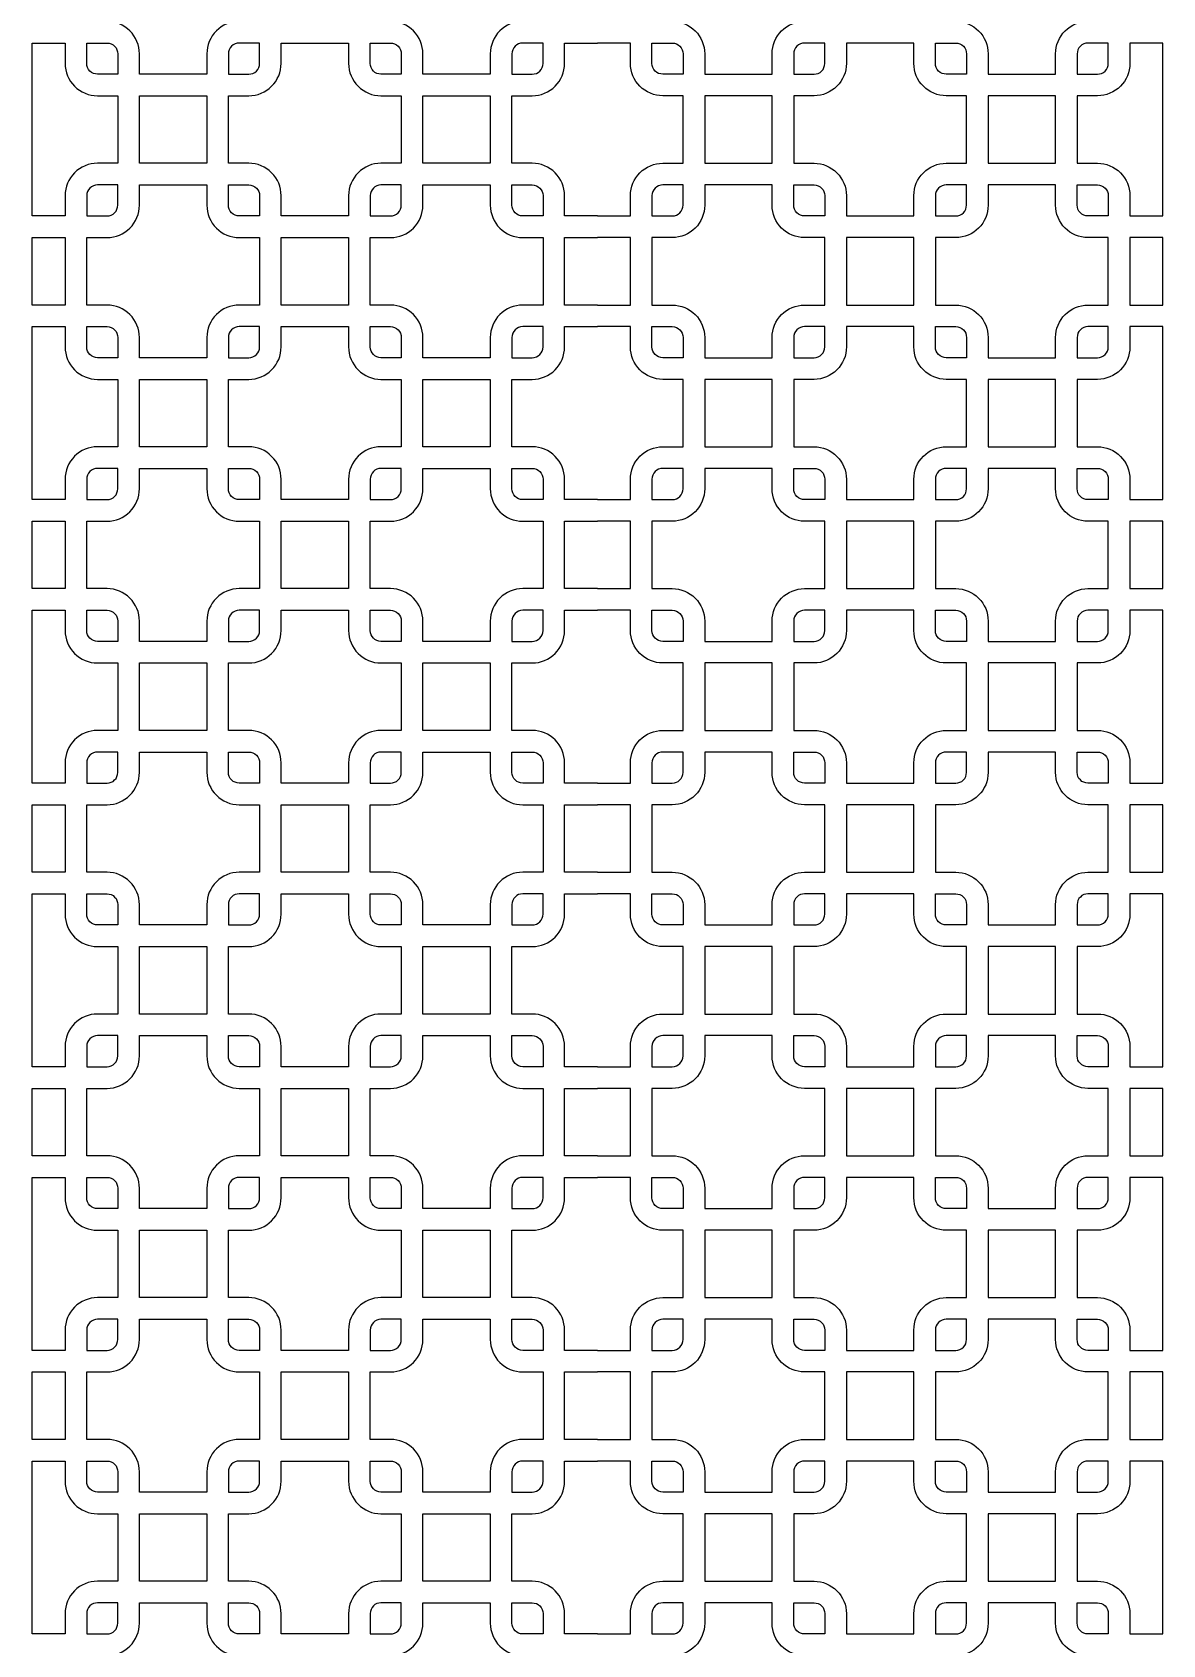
# Model space of a CAD drawing. Header units: inches. Extents: x 1694 to 2394, y -2929 to 1011.
# Drawn here: x 1694 to 2394, y -982 to 16 of the extents above; entities that cross this region are included whole.
import ezdxf

# ---------------------------------------------------------------- set-up
doc = ezdxf.new("R2010")
doc.units = ezdxf.units.IN
doc.header["$MEASUREMENT"] = 0

msp = doc.modelspace()

# ---------------------------------------------------------------- linework, layer by layer
for points in [[(1834.5, 64.31), (1834.5, 22.56), (1821.93, 22.56, 0.414214), (1801.87, 2.5), (1801.87, -10.07), (1760.12, -10.07), (1760.12, 2.5, 0.414214), (1740.05, 22.56), (1727.49, 22.56), (1727.49, 64.31), (1740.05, 64.31, 0.414214), (1760.12, 84.37), (1760.12, 96.94), (1801.87, 96.94), (1801.87, 84.37, 0.414214), (1821.93, 64.31)], [(2010.01, 64.31), (2010.01, 22.56), (1997.44, 22.56, 0.414214), (1977.38, 2.5), (1977.38, -10.07), (1935.63, -10.07), (1935.63, 2.5, 0.414214), (1915.56, 22.56), (1903, 22.56), (1903, 64.31), (1915.56, 64.31, 0.414214), (1935.63, 84.37), (1935.63, 96.94), (1977.38, 96.94), (1977.38, 84.37, 0.414214), (1997.44, 64.31)], [(2077.49, 64.31), (2077.49, 22.56), (2090.05, 22.56, -0.414214), (2110.12, 2.5), (2110.12, -10.07), (2151.87, -10.07), (2151.87, 2.5, -0.414214), (2171.93, 22.56), (2184.5, 22.56), (2184.5, 64.31), (2171.93, 64.31, -0.414214), (2151.87, 84.37), (2151.87, 96.94), (2110.12, 96.94), (2110.12, 84.37, -0.414214), (2090.05, 64.31)], [(2253, 64.31), (2253, 22.56), (2265.56, 22.56, -0.414214), (2285.63, 2.5), (2285.63, -10.07), (2327.38, -10.07), (2327.38, 2.5, -0.414214), (2347.44, 22.56), (2360.01, 22.56), (2360.01, 64.31), (2347.44, 64.31, -0.414214), (2327.38, 84.37), (2327.38, 96.94), (2285.63, 96.94), (2285.63, 84.37, -0.414214), (2265.56, 64.31)], [(1727.49, 9.18), (1740.05, 9.18, -0.414214), (1746.74, 2.5), (1746.74, -10.07), (1734.18, -10.07, -0.414214), (1727.49, -3.38)], [(1815.24, -10.07), (1827.81, -10.07, 0.414214), (1834.5, -3.38), (1834.5, 9.18), (1821.93, 9.18, 0.414214), (1815.24, 2.5)], [(1922.25, -23.44), (1922.25, -65.19), (1909.69, -65.19, 0.414214), (1889.62, -85.26), (1889.62, -97.82), (1847.87, -97.82), (1847.87, -85.26, 0.414214), (1827.81, -65.19), (1815.24, -65.19), (1815.24, -23.44), (1827.81, -23.44, 0.414214), (1847.87, -3.38), (1847.87, 9.18), (1889.62, 9.18), (1889.62, -3.38, 0.414214), (1909.69, -23.44)], [(1903, 9.18), (1915.56, 9.18, -0.414214), (1922.25, 2.5), (1922.25, -10.07), (1909.69, -10.07, -0.414214), (1903, -3.38)], [(1990.75, -10.07), (2003.32, -10.07, 0.414214), (2010.01, -3.38), (2010.01, 9.18), (1997.44, 9.18, 0.414214), (1990.75, 2.5)], [(2096.74, -10.07), (2084.18, -10.07, -0.414214), (2077.49, -3.38), (2077.49, 9.18), (2090.05, 9.18, -0.414214), (2096.74, 2.5)], [(2184.5, 9.18), (2171.93, 9.18, 0.414214), (2165.24, 2.5), (2165.24, -10.07), (2177.81, -10.07, 0.414214), (2184.5, -3.38)], [(2165.24, -23.44), (2165.24, -65.19), (2177.81, -65.19, -0.414214), (2197.87, -85.26), (2197.87, -97.82), (2239.62, -97.82), (2239.62, -85.26, -0.414214), (2259.69, -65.19), (2272.25, -65.19), (2272.25, -23.44), (2259.69, -23.44, -0.414214), (2239.62, -3.38), (2239.62, 9.18), (2197.87, 9.18), (2197.87, -3.38, -0.414214), (2177.81, -23.44)], [(2272.25, -10.07), (2259.69, -10.07, -0.414214), (2253, -3.38), (2253, 9.18), (2265.56, 9.18, -0.414214), (2272.25, 2.5)], [(2360.01, 9.18), (2347.44, 9.18, 0.414214), (2340.75, 2.5), (2340.75, -10.07), (2353.32, -10.07, 0.414214), (2360.01, -3.38)], [(1834.5, -111.2), (1834.5, -152.95), (1821.93, -152.95, 0.414214), (1801.87, -173.01), (1801.87, -185.58), (1760.12, -185.58), (1760.12, -173.01, 0.414214), (1740.05, -152.95), (1727.49, -152.95), (1727.49, -111.2), (1740.05, -111.2, 0.414214), (1760.12, -91.13), (1760.12, -78.57), (1801.87, -78.57), (1801.87, -91.13, 0.414214), (1821.93, -111.2)], [(1727.49, -97.82), (1740.05, -97.82, 0.414214), (1746.74, -91.13), (1746.74, -78.57), (1734.18, -78.57, 0.414214), (1727.49, -85.26)], [(1815.24, -78.57), (1827.81, -78.57, -0.414214), (1834.5, -85.26), (1834.5, -97.82), (1821.93, -97.82, -0.414214), (1815.24, -91.13)], [(2010.01, -111.2), (2010.01, -152.95), (1997.44, -152.95, 0.414214), (1977.38, -173.01), (1977.38, -185.58), (1935.63, -185.58), (1935.63, -173.01, 0.414214), (1915.56, -152.95), (1903, -152.95), (1903, -111.2), (1915.56, -111.2, 0.414214), (1935.63, -91.13), (1935.63, -78.57), (1977.38, -78.57), (1977.38, -91.13, 0.414214), (1997.44, -111.2)], [(1903, -97.82), (1915.56, -97.82, 0.414214), (1922.25, -91.13), (1922.25, -78.57), (1909.69, -78.57, 0.414214), (1903, -85.26)], [(1990.75, -78.57), (2003.32, -78.57, -0.414214), (2010.01, -85.26), (2010.01, -97.82), (1997.44, -97.82, -0.414214), (1990.75, -91.13)], [(2096.74, -78.57), (2084.18, -78.57, 0.414214), (2077.49, -85.26), (2077.49, -97.82), (2090.05, -97.82, 0.414214), (2096.74, -91.13)], [(2077.49, -111.2), (2077.49, -152.95), (2090.05, -152.95, -0.414214), (2110.12, -173.01), (2110.12, -185.58), (2151.87, -185.58), (2151.87, -173.01, -0.414214), (2171.93, -152.95), (2184.5, -152.95), (2184.5, -111.2), (2171.93, -111.2, -0.414214), (2151.87, -91.13), (2151.87, -78.57), (2110.12, -78.57), (2110.12, -91.13, -0.414214), (2090.05, -111.2)], [(2184.5, -97.82), (2171.93, -97.82, -0.414214), (2165.24, -91.13), (2165.24, -78.57), (2177.81, -78.57, -0.414214), (2184.5, -85.26)], [(2272.25, -78.57), (2259.69, -78.57, 0.414214), (2253, -85.26), (2253, -97.82), (2265.56, -97.82, 0.414214), (2272.25, -91.13)], [(2253, -111.2), (2253, -152.95), (2265.56, -152.95, -0.414214), (2285.63, -173.01), (2285.63, -185.58), (2327.38, -185.58), (2327.38, -173.01, -0.414214), (2347.44, -152.95), (2360.01, -152.95), (2360.01, -111.2), (2347.44, -111.2, -0.414214), (2327.38, -91.13), (2327.38, -78.57), (2285.63, -78.57), (2285.63, -91.13, -0.414214), (2265.56, -111.2)], [(2360.01, -97.82), (2347.44, -97.82, -0.414214), (2340.75, -91.13), (2340.75, -78.57), (2353.32, -78.57, -0.414214), (2360.01, -85.26)], [(1727.49, -166.32), (1740.05, -166.32, -0.414214), (1746.74, -173.01), (1746.74, -185.58), (1734.18, -185.58, -0.414214), (1727.49, -178.89)], [(1815.24, -185.58), (1827.81, -185.58, 0.414214), (1834.5, -178.89), (1834.5, -166.32), (1821.93, -166.32, 0.414214), (1815.24, -173.01)], [(1922.25, -198.95), (1922.25, -240.7), (1909.69, -240.7, 0.414214), (1889.62, -260.77), (1889.62, -273.33), (1847.87, -273.33), (1847.87, -260.77, 0.414214), (1827.81, -240.7), (1815.24, -240.7), (1815.24, -198.95), (1827.81, -198.95, 0.414214), (1847.87, -178.89), (1847.87, -166.32), (1889.62, -166.32), (1889.62, -178.89, 0.414214), (1909.69, -198.95)], [(1903, -166.32), (1915.56, -166.32, -0.414214), (1922.25, -173.01), (1922.25, -185.58), (1909.69, -185.58, -0.414214), (1903, -178.89)], [(1990.75, -185.58), (2003.32, -185.58, 0.414214), (2010.01, -178.89), (2010.01, -166.32), (1997.44, -166.32, 0.414214), (1990.75, -173.01)], [(2096.74, -185.58), (2084.18, -185.58, -0.414214), (2077.49, -178.89), (2077.49, -166.32), (2090.05, -166.32, -0.414214), (2096.74, -173.01)], [(2184.5, -166.32), (2171.93, -166.32, 0.414214), (2165.24, -173.01), (2165.24, -185.58), (2177.81, -185.58, 0.414214), (2184.5, -178.89)], [(2165.24, -198.95), (2165.24, -240.7), (2177.81, -240.7, -0.414214), (2197.87, -260.77), (2197.87, -273.33), (2239.62, -273.33), (2239.62, -260.77, -0.414214), (2259.69, -240.7), (2272.25, -240.7), (2272.25, -198.95), (2259.69, -198.95, -0.414214), (2239.62, -178.89), (2239.62, -166.32), (2197.87, -166.32), (2197.87, -178.89, -0.414214), (2177.81, -198.95)], [(2272.25, -185.58), (2259.69, -185.58, -0.414214), (2253, -178.89), (2253, -166.32), (2265.56, -166.32, -0.414214), (2272.25, -173.01)], [(2360.01, -166.32), (2347.44, -166.32, 0.414214), (2340.75, -173.01), (2340.75, -185.58), (2353.32, -185.58, 0.414214), (2360.01, -178.89)], [(1834.5, -286.71), (1834.5, -328.46), (1821.93, -328.46, 0.414214), (1801.87, -348.52), (1801.87, -361.09), (1760.12, -361.09), (1760.12, -348.52, 0.414214), (1740.05, -328.46), (1727.49, -328.46), (1727.49, -286.71), (1740.05, -286.71, 0.414214), (1760.12, -266.64), (1760.12, -254.08), (1801.87, -254.08), (1801.87, -266.64, 0.414214), (1821.93, -286.71)], [(1727.49, -273.33), (1740.05, -273.33, 0.414214), (1746.74, -266.64), (1746.74, -254.08), (1734.18, -254.08, 0.414214), (1727.49, -260.77)], [(1815.24, -254.08), (1827.81, -254.08, -0.414214), (1834.5, -260.77), (1834.5, -273.33), (1821.93, -273.33, -0.414214), (1815.24, -266.64)], [(2010.01, -286.71), (2010.01, -328.46), (1997.44, -328.46, 0.414214), (1977.38, -348.52), (1977.38, -361.09), (1935.63, -361.09), (1935.63, -348.52, 0.414214), (1915.56, -328.46), (1903, -328.46), (1903, -286.71), (1915.56, -286.71, 0.414214), (1935.63, -266.64), (1935.63, -254.08), (1977.38, -254.08), (1977.38, -266.64, 0.414214), (1997.44, -286.71)], [(1903, -273.33), (1915.56, -273.33, 0.414214), (1922.25, -266.64), (1922.25, -254.08), (1909.69, -254.08, 0.414214), (1903, -260.77)], [(1990.75, -254.08), (2003.32, -254.08, -0.414214), (2010.01, -260.77), (2010.01, -273.33), (1997.44, -273.33, -0.414214), (1990.75, -266.64)], [(2096.74, -254.08), (2084.18, -254.08, 0.414214), (2077.49, -260.77), (2077.49, -273.33), (2090.05, -273.33, 0.414214), (2096.74, -266.64)], [(2077.49, -286.71), (2077.49, -328.46), (2090.05, -328.46, -0.414214), (2110.12, -348.52), (2110.12, -361.09), (2151.87, -361.09), (2151.87, -348.52, -0.414214), (2171.93, -328.46), (2184.5, -328.46), (2184.5, -286.71), (2171.93, -286.71, -0.414214), (2151.87, -266.64), (2151.87, -254.08), (2110.12, -254.08), (2110.12, -266.64, -0.414214), (2090.05, -286.71)], [(2184.5, -273.33), (2171.93, -273.33, -0.414214), (2165.24, -266.64), (2165.24, -254.08), (2177.81, -254.08, -0.414214), (2184.5, -260.77)], [(2272.25, -254.08), (2259.69, -254.08, 0.414214), (2253, -260.77), (2253, -273.33), (2265.56, -273.33, 0.414214), (2272.25, -266.64)], [(2253, -286.71), (2253, -328.46), (2265.56, -328.46, -0.414214), (2285.63, -348.52), (2285.63, -361.09), (2327.38, -361.09), (2327.38, -348.52, -0.414214), (2347.44, -328.46), (2360.01, -328.46), (2360.01, -286.71), (2347.44, -286.71, -0.414214), (2327.38, -266.64), (2327.38, -254.08), (2285.63, -254.08), (2285.63, -266.64, -0.414214), (2265.56, -286.71)], [(2360.01, -273.33), (2347.44, -273.33, -0.414214), (2340.75, -266.64), (2340.75, -254.08), (2353.32, -254.08, -0.414214), (2360.01, -260.77)], [(1727.49, -341.83), (1740.05, -341.83, -0.414214), (1746.74, -348.52), (1746.74, -361.09), (1734.18, -361.09, -0.414214), (1727.49, -354.4)], [(1815.24, -361.09), (1827.81, -361.09, 0.414214), (1834.5, -354.4), (1834.5, -341.83), (1821.93, -341.83, 0.414214), (1815.24, -348.52)], [(1922.25, -374.46), (1922.25, -416.21), (1909.69, -416.21, 0.414214), (1889.62, -436.28), (1889.62, -448.84), (1847.87, -448.84), (1847.87, -436.28, 0.414214), (1827.81, -416.21), (1815.24, -416.21), (1815.24, -374.46), (1827.81, -374.46, 0.414214), (1847.87, -354.4), (1847.87, -341.83), (1889.62, -341.83), (1889.62, -354.4, 0.414214), (1909.69, -374.46)], [(1903, -341.83), (1915.56, -341.83, -0.414214), (1922.25, -348.52), (1922.25, -361.09), (1909.69, -361.09, -0.414214), (1903, -354.4)], [(1990.75, -361.09), (2003.32, -361.09, 0.414214), (2010.01, -354.4), (2010.01, -341.83), (1997.44, -341.83, 0.414214), (1990.75, -348.52)], [(2096.74, -361.09), (2084.18, -361.09, -0.414214), (2077.49, -354.4), (2077.49, -341.83), (2090.05, -341.83, -0.414214), (2096.74, -348.52)], [(2184.5, -341.83), (2171.93, -341.83, 0.414214), (2165.24, -348.52), (2165.24, -361.09), (2177.81, -361.09, 0.414214), (2184.5, -354.4)], [(2165.24, -374.46), (2165.24, -416.21), (2177.81, -416.21, -0.414214), (2197.87, -436.28), (2197.87, -448.84), (2239.62, -448.84), (2239.62, -436.28, -0.414214), (2259.69, -416.21), (2272.25, -416.21), (2272.25, -374.46), (2259.69, -374.46, -0.414214), (2239.62, -354.4), (2239.62, -341.83), (2197.87, -341.83), (2197.87, -354.4, -0.414214), (2177.81, -374.46)], [(2272.25, -361.09), (2259.69, -361.09, -0.414214), (2253, -354.4), (2253, -341.83), (2265.56, -341.83, -0.414214), (2272.25, -348.52)], [(2360.01, -341.83), (2347.44, -341.83, 0.414214), (2340.75, -348.52), (2340.75, -361.09), (2353.32, -361.09, 0.414214), (2360.01, -354.4)], [(1834.5, -462.22), (1834.5, -503.97), (1821.93, -503.97, 0.414214), (1801.87, -524.03), (1801.87, -536.59), (1760.12, -536.59), (1760.12, -524.03, 0.414214), (1740.05, -503.97), (1727.49, -503.97), (1727.49, -462.22), (1740.05, -462.22, 0.414214), (1760.12, -442.15), (1760.12, -429.59), (1801.87, -429.59), (1801.87, -442.15, 0.414214), (1821.93, -462.22)], [(1727.49, -448.84), (1740.05, -448.84, 0.414214), (1746.74, -442.15), (1746.74, -429.59), (1734.18, -429.59, 0.414214), (1727.49, -436.28)], [(1815.24, -429.59), (1827.81, -429.59, -0.414214), (1834.5, -436.28), (1834.5, -448.84), (1821.93, -448.84, -0.414214), (1815.24, -442.15)], [(2010.01, -462.22), (2010.01, -503.97), (1997.44, -503.97, 0.414214), (1977.38, -524.03), (1977.38, -536.59), (1935.63, -536.59), (1935.63, -524.03, 0.414214), (1915.56, -503.97), (1903, -503.97), (1903, -462.22), (1915.56, -462.22, 0.414214), (1935.63, -442.15), (1935.63, -429.59), (1977.38, -429.59), (1977.38, -442.15, 0.414214), (1997.44, -462.22)], [(1903, -448.84), (1915.56, -448.84, 0.414214), (1922.25, -442.15), (1922.25, -429.59), (1909.69, -429.59, 0.414214), (1903, -436.28)], [(1990.75, -429.59), (2003.32, -429.59, -0.414214), (2010.01, -436.28), (2010.01, -448.84), (1997.44, -448.84, -0.414214), (1990.75, -442.15)], [(2096.74, -429.59), (2084.18, -429.59, 0.414214), (2077.49, -436.28), (2077.49, -448.84), (2090.05, -448.84, 0.414214), (2096.74, -442.15)], [(2077.49, -462.22), (2077.49, -503.97), (2090.05, -503.97, -0.414214), (2110.12, -524.03), (2110.12, -536.59), (2151.87, -536.59), (2151.87, -524.03, -0.414214), (2171.93, -503.97), (2184.5, -503.97), (2184.5, -462.22), (2171.93, -462.22, -0.414214), (2151.87, -442.15), (2151.87, -429.59), (2110.12, -429.59), (2110.12, -442.15, -0.414214), (2090.05, -462.22)], [(2184.5, -448.84), (2171.93, -448.84, -0.414214), (2165.24, -442.15), (2165.24, -429.59), (2177.81, -429.59, -0.414214), (2184.5, -436.28)], [(2272.25, -429.59), (2259.69, -429.59, 0.414214), (2253, -436.28), (2253, -448.84), (2265.56, -448.84, 0.414214), (2272.25, -442.15)], [(2253, -462.22), (2253, -503.97), (2265.56, -503.97, -0.414214), (2285.63, -524.03), (2285.63, -536.59), (2327.38, -536.59), (2327.38, -524.03, -0.414214), (2347.44, -503.97), (2360.01, -503.97), (2360.01, -462.22), (2347.44, -462.22, -0.414214), (2327.38, -442.15), (2327.38, -429.59), (2285.63, -429.59), (2285.63, -442.15, -0.414214), (2265.56, -462.22)], [(2360.01, -448.84), (2347.44, -448.84, -0.414214), (2340.75, -442.15), (2340.75, -429.59), (2353.32, -429.59, -0.414214), (2360.01, -436.28)], [(1727.49, -517.34), (1740.05, -517.34, -0.414214), (1746.74, -524.03), (1746.74, -536.59), (1734.18, -536.59, -0.414214), (1727.49, -529.91)], [(1922.25, -549.97), (1922.25, -591.72), (1909.69, -591.72, 0.414214), (1889.62, -611.78), (1889.62, -624.35), (1847.87, -624.35), (1847.87, -611.78, 0.414214), (1827.81, -591.72), (1815.24, -591.72), (1815.24, -549.97), (1827.81, -549.97, 0.414214), (1847.87, -529.91), (1847.87, -517.34), (1889.62, -517.34), (1889.62, -529.91, 0.414214), (1909.69, -549.97)], [(1815.24, -536.59), (1827.81, -536.59, 0.414214), (1834.5, -529.91), (1834.5, -517.34), (1821.93, -517.34, 0.414214), (1815.24, -524.03)], [(1903, -517.34), (1915.56, -517.34, -0.414214), (1922.25, -524.03), (1922.25, -536.59), (1909.69, -536.59, -0.414214), (1903, -529.91)], [(1990.75, -536.59), (2003.32, -536.59, 0.414214), (2010.01, -529.91), (2010.01, -517.34), (1997.44, -517.34, 0.414214), (1990.75, -524.03)], [(2096.74, -536.59), (2084.18, -536.59, -0.414214), (2077.49, -529.91), (2077.49, -517.34), (2090.05, -517.34, -0.414214), (2096.74, -524.03)], [(2184.5, -517.34), (2171.93, -517.34, 0.414214), (2165.24, -524.03), (2165.24, -536.59), (2177.81, -536.59, 0.414214), (2184.5, -529.91)], [(2165.24, -549.97), (2165.24, -591.72), (2177.81, -591.72, -0.414214), (2197.87, -611.78), (2197.87, -624.35), (2239.62, -624.35), (2239.62, -611.78, -0.414214), (2259.69, -591.72), (2272.25, -591.72), (2272.25, -549.97), (2259.69, -549.97, -0.414214), (2239.62, -529.91), (2239.62, -517.34), (2197.87, -517.34), (2197.87, -529.91, -0.414214), (2177.81, -549.97)], [(2272.25, -536.59), (2259.69, -536.59, -0.414214), (2253, -529.91), (2253, -517.34), (2265.56, -517.34, -0.414214), (2272.25, -524.03)], [(2360.01, -517.34), (2347.44, -517.34, 0.414214), (2340.75, -524.03), (2340.75, -536.59), (2353.32, -536.59, 0.414214), (2360.01, -529.91)], [(1834.5, -637.72), (1834.5, -679.48), (1821.93, -679.48, 0.414214), (1801.87, -699.54), (1801.87, -712.1), (1760.12, -712.1), (1760.12, -699.54, 0.414214), (1740.05, -679.48), (1727.49, -679.48), (1727.49, -637.72), (1740.05, -637.72, 0.414214), (1760.12, -617.66), (1760.12, -605.1), (1801.87, -605.1), (1801.87, -617.66, 0.414214), (1821.93, -637.72)], [(1727.49, -624.35), (1740.05, -624.35, 0.414214), (1746.74, -617.66), (1746.74, -605.1), (1734.18, -605.1, 0.414214), (1727.49, -611.78)], [(1815.24, -605.1), (1827.81, -605.1, -0.414214), (1834.5, -611.78), (1834.5, -624.35), (1821.93, -624.35, -0.414214), (1815.24, -617.66)], [(2010.01, -637.72), (2010.01, -679.48), (1997.44, -679.48, 0.414214), (1977.38, -699.54), (1977.38, -712.1), (1935.63, -712.1), (1935.63, -699.54, 0.414214), (1915.56, -679.48), (1903, -679.48), (1903, -637.72), (1915.56, -637.72, 0.414214), (1935.63, -617.66), (1935.63, -605.1), (1977.38, -605.1), (1977.38, -617.66, 0.414214), (1997.44, -637.72)], [(1903, -624.35), (1915.56, -624.35, 0.414214), (1922.25, -617.66), (1922.25, -605.1), (1909.69, -605.1, 0.414214), (1903, -611.78)], [(1990.75, -605.1), (2003.32, -605.1, -0.414214), (2010.01, -611.78), (2010.01, -624.35), (1997.44, -624.35, -0.414214), (1990.75, -617.66)], [(2096.74, -605.1), (2084.18, -605.1, 0.414214), (2077.49, -611.78), (2077.49, -624.35), (2090.05, -624.35, 0.414214), (2096.74, -617.66)], [(2077.49, -637.72), (2077.49, -679.48), (2090.05, -679.48, -0.414214), (2110.12, -699.54), (2110.12, -712.1), (2151.87, -712.1), (2151.87, -699.54, -0.414214), (2171.93, -679.48), (2184.5, -679.48), (2184.5, -637.72), (2171.93, -637.72, -0.414214), (2151.87, -617.66), (2151.87, -605.1), (2110.12, -605.1), (2110.12, -617.66, -0.414214), (2090.05, -637.72)], [(2184.5, -624.35), (2171.93, -624.35, -0.414214), (2165.24, -617.66), (2165.24, -605.1), (2177.81, -605.1, -0.414214), (2184.5, -611.78)], [(2272.25, -605.1), (2259.69, -605.1, 0.414214), (2253, -611.78), (2253, -624.35), (2265.56, -624.35, 0.414214), (2272.25, -617.66)], [(2253, -637.72), (2253, -679.48), (2265.56, -679.48, -0.414214), (2285.63, -699.54), (2285.63, -712.1), (2327.38, -712.1), (2327.38, -699.54, -0.414214), (2347.44, -679.48), (2360.01, -679.48), (2360.01, -637.72), (2347.44, -637.72, -0.414214), (2327.38, -617.66), (2327.38, -605.1), (2285.63, -605.1), (2285.63, -617.66, -0.414214), (2265.56, -637.72)], [(2360.01, -624.35), (2347.44, -624.35, -0.414214), (2340.75, -617.66), (2340.75, -605.1), (2353.32, -605.1, -0.414214), (2360.01, -611.78)], [(1727.49, -692.85), (1740.05, -692.85, -0.414214), (1746.74, -699.54), (1746.74, -712.1), (1734.18, -712.1, -0.414214), (1727.49, -705.42)], [(1815.24, -712.1), (1827.81, -712.1, 0.414214), (1834.5, -705.42), (1834.5, -692.85), (1821.93, -692.85, 0.414214), (1815.24, -699.54)], [(1922.25, -725.48), (1922.25, -767.23), (1909.69, -767.23, 0.414214), (1889.62, -787.29), (1889.62, -799.86), (1847.87, -799.86), (1847.87, -787.29, 0.414214), (1827.81, -767.23), (1815.24, -767.23), (1815.24, -725.48), (1827.81, -725.48, 0.414214), (1847.87, -705.42), (1847.87, -692.85), (1889.62, -692.85), (1889.62, -705.42, 0.414214), (1909.69, -725.48)], [(1903, -692.85), (1915.56, -692.85, -0.414214), (1922.25, -699.54), (1922.25, -712.1), (1909.69, -712.1, -0.414214), (1903, -705.42)], [(1990.75, -712.1), (2003.32, -712.1, 0.414214), (2010.01, -705.42), (2010.01, -692.85), (1997.44, -692.85, 0.414214), (1990.75, -699.54)], [(2096.74, -712.1), (2084.18, -712.1, -0.414214), (2077.49, -705.42), (2077.49, -692.85), (2090.05, -692.85, -0.414214), (2096.74, -699.54)], [(2184.5, -692.85), (2171.93, -692.85, 0.414214), (2165.24, -699.54), (2165.24, -712.1), (2177.81, -712.1, 0.414214), (2184.5, -705.42)], [(2165.24, -725.48), (2165.24, -767.23), (2177.81, -767.23, -0.414214), (2197.87, -787.29), (2197.87, -799.86), (2239.62, -799.86), (2239.62, -787.29, -0.414214), (2259.69, -767.23), (2272.25, -767.23), (2272.25, -725.48), (2259.69, -725.48, -0.414214), (2239.62, -705.42), (2239.62, -692.85), (2197.87, -692.85), (2197.87, -705.42, -0.414214), (2177.81, -725.48)], [(2272.25, -712.1), (2259.69, -712.1, -0.414214), (2253, -705.42), (2253, -692.85), (2265.56, -692.85, -0.414214), (2272.25, -699.54)], [(2360.01, -692.85), (2347.44, -692.85, 0.414214), (2340.75, -699.54), (2340.75, -712.1), (2353.32, -712.1, 0.414214), (2360.01, -705.42)], [(1834.5, -813.23), (1834.5, -854.98), (1821.93, -854.98, 0.414214), (1801.87, -875.05), (1801.87, -887.61), (1760.12, -887.61), (1760.12, -875.05, 0.414214), (1740.05, -854.98), (1727.49, -854.98), (1727.49, -813.23), (1740.05, -813.23, 0.414214), (1760.12, -793.17), (1760.12, -780.61), (1801.87, -780.61), (1801.87, -793.17, 0.414214), (1821.93, -813.23)], [(1727.49, -799.86), (1740.05, -799.86, 0.414214), (1746.74, -793.17), (1746.74, -780.61), (1734.18, -780.61, 0.414214), (1727.49, -787.29)], [(1815.24, -780.61), (1827.81, -780.61, -0.414214), (1834.5, -787.29), (1834.5, -799.86), (1821.93, -799.86, -0.414214), (1815.24, -793.17)], [(2010.01, -813.23), (2010.01, -854.98), (1997.44, -854.98, 0.414214), (1977.38, -875.05), (1977.38, -887.61), (1935.63, -887.61), (1935.63, -875.05, 0.414214), (1915.56, -854.98), (1903, -854.98), (1903, -813.23), (1915.56, -813.23, 0.414214), (1935.63, -793.17), (1935.63, -780.61), (1977.38, -780.61), (1977.38, -793.17, 0.414214), (1997.44, -813.23)], [(1903, -799.86), (1915.56, -799.86, 0.414214), (1922.25, -793.17), (1922.25, -780.61), (1909.69, -780.61, 0.414214), (1903, -787.29)], [(1990.75, -780.61), (2003.32, -780.61, -0.414214), (2010.01, -787.29), (2010.01, -799.86), (1997.44, -799.86, -0.414214), (1990.75, -793.17)], [(2096.74, -780.61), (2084.18, -780.61, 0.414214), (2077.49, -787.29), (2077.49, -799.86), (2090.05, -799.86, 0.414214), (2096.74, -793.17)], [(2077.49, -813.23), (2077.49, -854.98), (2090.05, -854.98, -0.414214), (2110.12, -875.05), (2110.12, -887.61), (2151.87, -887.61), (2151.87, -875.05, -0.414214), (2171.93, -854.98), (2184.5, -854.98), (2184.5, -813.23), (2171.93, -813.23, -0.414214), (2151.87, -793.17), (2151.87, -780.61), (2110.12, -780.61), (2110.12, -793.17, -0.414214), (2090.05, -813.23)], [(2184.5, -799.86), (2171.93, -799.86, -0.414214), (2165.24, -793.17), (2165.24, -780.61), (2177.81, -780.61, -0.414214), (2184.5, -787.29)], [(2272.25, -780.61), (2259.69, -780.61, 0.414214), (2253, -787.29), (2253, -799.86), (2265.56, -799.86, 0.414214), (2272.25, -793.17)], [(2253, -813.23), (2253, -854.98), (2265.56, -854.98, -0.414214), (2285.63, -875.05), (2285.63, -887.61), (2327.38, -887.61), (2327.38, -875.05, -0.414214), (2347.44, -854.98), (2360.01, -854.98), (2360.01, -813.23), (2347.44, -813.23, -0.414214), (2327.38, -793.17), (2327.38, -780.61), (2285.63, -780.61), (2285.63, -793.17, -0.414214), (2265.56, -813.23)], [(2360.01, -799.86), (2347.44, -799.86, -0.414214), (2340.75, -793.17), (2340.75, -780.61), (2353.32, -780.61, -0.414214), (2360.01, -787.29)], [(1727.49, -868.36), (1740.05, -868.36, -0.414214), (1746.74, -875.05), (1746.74, -887.61), (1734.18, -887.61, -0.414214), (1727.49, -880.92)], [(1815.24, -887.61), (1827.81, -887.61, 0.414214), (1834.5, -880.92), (1834.5, -868.36), (1821.93, -868.36, 0.414214), (1815.24, -875.05)], [(1922.25, -900.99), (1922.25, -942.74), (1909.69, -942.74, 0.414214), (1889.62, -962.8), (1889.62, -975.37), (1847.87, -975.37), (1847.87, -962.8, 0.414214), (1827.81, -942.74), (1815.24, -942.74), (1815.24, -900.99), (1827.81, -900.99, 0.414214), (1847.87, -880.92), (1847.87, -868.36), (1889.62, -868.36), (1889.62, -880.92, 0.414214), (1909.69, -900.99)], [(1903, -868.36), (1915.56, -868.36, -0.414214), (1922.25, -875.05), (1922.25, -887.61), (1909.69, -887.61, -0.414214), (1903, -880.92)], [(1990.75, -887.61), (2003.32, -887.61, 0.414214), (2010.01, -880.92), (2010.01, -868.36), (1997.44, -868.36, 0.414214), (1990.75, -875.05)], [(2096.74, -887.61), (2084.18, -887.61, -0.414214), (2077.49, -880.92), (2077.49, -868.36), (2090.05, -868.36, -0.414214), (2096.74, -875.05)], [(2184.5, -868.36), (2171.93, -868.36, 0.414214), (2165.24, -875.05), (2165.24, -887.61), (2177.81, -887.61, 0.414214), (2184.5, -880.92)], [(2165.24, -900.99), (2165.24, -942.74), (2177.81, -942.74, -0.414214), (2197.87, -962.8), (2197.87, -975.37), (2239.62, -975.37), (2239.62, -962.8, -0.414214), (2259.69, -942.74), (2272.25, -942.74), (2272.25, -900.99), (2259.69, -900.99, -0.414214), (2239.62, -880.92), (2239.62, -868.36), (2197.87, -868.36), (2197.87, -880.92, -0.414214), (2177.81, -900.99)], [(2272.25, -887.61), (2259.69, -887.61, -0.414214), (2253, -880.92), (2253, -868.36), (2265.56, -868.36, -0.414214), (2272.25, -875.05)], [(2360.01, -868.36), (2347.44, -868.36, 0.414214), (2340.75, -875.05), (2340.75, -887.61), (2353.32, -887.61, 0.414214), (2360.01, -880.92)], [(1834.5, -988.74), (1834.5, -1030.49), (1821.93, -1030.49, 0.414214), (1801.87, -1050.56), (1801.87, -1063.12), (1760.12, -1063.12), (1760.12, -1050.56, 0.414214), (1740.05, -1030.49), (1727.49, -1030.49), (1727.49, -988.74), (1740.05, -988.74, 0.414214), (1760.12, -968.68), (1760.12, -956.11), (1801.87, -956.11), (1801.87, -968.68, 0.414214), (1821.93, -988.74)], [(1727.49, -975.37), (1740.05, -975.37, 0.414214), (1746.74, -968.68), (1746.74, -956.11), (1734.18, -956.11, 0.414214), (1727.49, -962.8)], [(1815.24, -956.11), (1827.81, -956.11, -0.414214), (1834.5, -962.8), (1834.5, -975.37), (1821.93, -975.37, -0.414214), (1815.24, -968.68)], [(2010.01, -988.74), (2010.01, -1030.49), (1997.44, -1030.49, 0.414214), (1977.38, -1050.56), (1977.38, -1063.12), (1935.63, -1063.12), (1935.63, -1050.56, 0.414214), (1915.56, -1030.49), (1903, -1030.49), (1903, -988.74), (1915.56, -988.74, 0.414214), (1935.63, -968.68), (1935.63, -956.11), (1977.38, -956.11), (1977.38, -968.68, 0.414214), (1997.44, -988.74)], [(1903, -975.37), (1915.56, -975.37, 0.414214), (1922.25, -968.68), (1922.25, -956.11), (1909.69, -956.11, 0.414214), (1903, -962.8)], [(1990.75, -956.11), (2003.32, -956.11, -0.414214), (2010.01, -962.8), (2010.01, -975.37), (1997.44, -975.37, -0.414214), (1990.75, -968.68)], [(2096.74, -956.11), (2084.18, -956.11, 0.414214), (2077.49, -962.8), (2077.49, -975.37), (2090.05, -975.37, 0.414214), (2096.74, -968.68)], [(2077.49, -988.74), (2077.49, -1030.49), (2090.05, -1030.49, -0.414214), (2110.12, -1050.56), (2110.12, -1063.12), (2151.87, -1063.12), (2151.87, -1050.56, -0.414214), (2171.93, -1030.49), (2184.5, -1030.49), (2184.5, -988.74), (2171.93, -988.74, -0.414214), (2151.87, -968.68), (2151.87, -956.11), (2110.12, -956.11), (2110.12, -968.68, -0.414214), (2090.05, -988.74)], [(2184.5, -975.37), (2171.93, -975.37, -0.414214), (2165.24, -968.68), (2165.24, -956.11), (2177.81, -956.11, -0.414214), (2184.5, -962.8)], [(2272.25, -956.11), (2259.69, -956.11, 0.414214), (2253, -962.8), (2253, -975.37), (2265.56, -975.37, 0.414214), (2272.25, -968.68)], [(2253, -988.74), (2253, -1030.49), (2265.56, -1030.49, -0.414214), (2285.63, -1050.56), (2285.63, -1063.12), (2327.38, -1063.12), (2327.38, -1050.56, -0.414214), (2347.44, -1030.49), (2360.01, -1030.49), (2360.01, -988.74), (2347.44, -988.74, -0.414214), (2327.38, -968.68), (2327.38, -956.11), (2285.63, -956.11), (2285.63, -968.68, -0.414214), (2265.56, -988.74)], [(2360.01, -975.37), (2347.44, -975.37, -0.414214), (2340.75, -968.68), (2340.75, -956.11), (2353.32, -956.11, -0.414214), (2360.01, -962.8)]]:
    msp.add_lwpolyline(points, format="xyb", close=True)
for points in [[(1693.75, 9.18), (1714.11, 9.18), (1714.11, -3.38, 0.414214), (1734.18, -23.44), (1746.74, -23.44), (1746.74, -65.19), (1734.18, -65.19, 0.414214), (1714.11, -85.26), (1714.11, -97.82), (1693.75, -97.82)], [(2043.75, -97.82), (2023.38, -97.82), (2023.38, -85.26, 0.414214), (2003.32, -65.19), (1990.75, -65.19), (1990.75, -23.44), (2003.32, -23.44, 0.414214), (2023.38, -3.38), (2023.38, 9.18), (2043.75, 9.18)], [(2043.75, -97.82), (2064.11, -97.82), (2064.11, -85.26, -0.414214), (2084.18, -65.19), (2096.74, -65.19), (2096.74, -23.44), (2084.18, -23.44, -0.414214), (2064.11, -3.38), (2064.11, 9.18), (2043.75, 9.18)], [(2393.75, 9.18), (2373.38, 9.18), (2373.38, -3.38, -0.414214), (2353.32, -23.44), (2340.75, -23.44), (2340.75, -65.19), (2353.32, -65.19, -0.414214), (2373.38, -85.26), (2373.38, -97.82), (2393.75, -97.82)], [(1693.75, -166.32), (1714.11, -166.32), (1714.11, -178.89, 0.414214), (1734.18, -198.95), (1746.74, -198.95), (1746.74, -240.7), (1734.18, -240.7, 0.414214), (1714.11, -260.77), (1714.11, -273.33), (1693.75, -273.33)], [(2043.75, -273.33), (2023.38, -273.33), (2023.38, -260.77, 0.414214), (2003.32, -240.7), (1990.75, -240.7), (1990.75, -198.95), (2003.32, -198.95, 0.414214), (2023.38, -178.89), (2023.38, -166.32), (2043.75, -166.32)], [(2043.75, -273.33), (2064.11, -273.33), (2064.11, -260.77, -0.414214), (2084.18, -240.7), (2096.74, -240.7), (2096.74, -198.95), (2084.18, -198.95, -0.414214), (2064.11, -178.89), (2064.11, -166.32), (2043.75, -166.32)], [(2393.75, -166.32), (2373.38, -166.32), (2373.38, -178.89, -0.414214), (2353.32, -198.95), (2340.75, -198.95), (2340.75, -240.7), (2353.32, -240.7, -0.414214), (2373.38, -260.77), (2373.38, -273.33), (2393.75, -273.33)], [(1693.75, -341.83), (1714.11, -341.83), (1714.11, -354.4, 0.414214), (1734.18, -374.46), (1746.74, -374.46), (1746.74, -416.21), (1734.18, -416.21, 0.414214), (1714.11, -436.28), (1714.11, -448.84), (1693.75, -448.84)], [(2043.75, -448.84), (2023.38, -448.84), (2023.38, -436.28, 0.414214), (2003.32, -416.21), (1990.75, -416.21), (1990.75, -374.46), (2003.32, -374.46, 0.414214), (2023.38, -354.4), (2023.38, -341.83), (2043.75, -341.83)], [(2043.75, -448.84), (2064.11, -448.84), (2064.11, -436.28, -0.414214), (2084.18, -416.21), (2096.74, -416.21), (2096.74, -374.46), (2084.18, -374.46, -0.414214), (2064.11, -354.4), (2064.11, -341.83), (2043.75, -341.83)], [(2393.75, -341.83), (2373.38, -341.83), (2373.38, -354.4, -0.414214), (2353.32, -374.46), (2340.75, -374.46), (2340.75, -416.21), (2353.32, -416.21, -0.414214), (2373.38, -436.28), (2373.38, -448.84), (2393.75, -448.84)], [(1693.75, -517.34), (1714.11, -517.34), (1714.11, -529.91, 0.414214), (1734.18, -549.97), (1746.74, -549.97), (1746.74, -591.72), (1734.18, -591.72, 0.414214), (1714.11, -611.78), (1714.11, -624.35), (1693.75, -624.35)], [(2043.75, -624.35), (2023.38, -624.35), (2023.38, -611.78, 0.414214), (2003.32, -591.72), (1990.75, -591.72), (1990.75, -549.97), (2003.32, -549.97, 0.414214), (2023.38, -529.91), (2023.38, -517.34), (2043.75, -517.34)], [(2043.75, -624.35), (2064.11, -624.35), (2064.11, -611.78, -0.414214), (2084.18, -591.72), (2096.74, -591.72), (2096.74, -549.97), (2084.18, -549.97, -0.414214), (2064.11, -529.91), (2064.11, -517.34), (2043.75, -517.34)], [(2393.75, -517.34), (2373.38, -517.34), (2373.38, -529.91, -0.414214), (2353.32, -549.97), (2340.75, -549.97), (2340.75, -591.72), (2353.32, -591.72, -0.414214), (2373.38, -611.78), (2373.38, -624.35), (2393.75, -624.35)], [(1693.75, -692.85), (1714.11, -692.85), (1714.11, -705.42, 0.414214), (1734.18, -725.48), (1746.74, -725.48), (1746.74, -767.23), (1734.18, -767.23, 0.414214), (1714.11, -787.29), (1714.11, -799.86), (1693.75, -799.86)], [(2043.75, -799.86), (2023.38, -799.86), (2023.38, -787.29, 0.414214), (2003.32, -767.23), (1990.75, -767.23), (1990.75, -725.48), (2003.32, -725.48, 0.414214), (2023.38, -705.42), (2023.38, -692.85), (2043.75, -692.85)], [(2043.75, -799.86), (2064.11, -799.86), (2064.11, -787.29, -0.414214), (2084.18, -767.23), (2096.74, -767.23), (2096.74, -725.48), (2084.18, -725.48, -0.414214), (2064.11, -705.42), (2064.11, -692.85), (2043.75, -692.85)], [(2393.75, -692.85), (2373.38, -692.85), (2373.38, -705.42, -0.414214), (2353.32, -725.48), (2340.75, -725.48), (2340.75, -767.23), (2353.32, -767.23, -0.414214), (2373.38, -787.29), (2373.38, -799.86), (2393.75, -799.86)], [(1693.75, -868.36), (1714.11, -868.36), (1714.11, -880.92, 0.414214), (1734.18, -900.99), (1746.74, -900.99), (1746.74, -942.74), (1734.18, -942.74, 0.414214), (1714.11, -962.8), (1714.11, -975.37), (1693.75, -975.37)], [(2043.75, -975.37), (2023.38, -975.37), (2023.38, -962.8, 0.414214), (2003.32, -942.74), (1990.75, -942.74), (1990.75, -900.99), (2003.32, -900.99, 0.414214), (2023.38, -880.92), (2023.38, -868.36), (2043.75, -868.36)], [(2043.75, -975.37), (2064.11, -975.37), (2064.11, -962.8, -0.414214), (2084.18, -942.74), (2096.74, -942.74), (2096.74, -900.99), (2084.18, -900.99, -0.414214), (2064.11, -880.92), (2064.11, -868.36), (2043.75, -868.36)], [(2393.75, -868.36), (2373.38, -868.36), (2373.38, -880.92, -0.414214), (2353.32, -900.99), (2340.75, -900.99), (2340.75, -942.74), (2353.32, -942.74, -0.414214), (2373.38, -962.8), (2373.38, -975.37), (2393.75, -975.37)]]:
    msp.add_lwpolyline(points, format="xyb")
for points in [[(1693.75, -97.82), (1693.75, 9.18)], [(2393.75, -97.82), (2393.75, 9.18)], [(1693.75, -111.2), (1714.11, -111.2), (1714.11, -152.95), (1693.75, -152.95)], [(1693.75, -152.95), (1693.75, -111.2)], [(2043.75, -152.95), (2023.38, -152.95), (2023.38, -111.2), (2043.75, -111.2)], [(2043.75, -152.95), (2064.11, -152.95), (2064.11, -111.2), (2043.75, -111.2)], [(2393.75, -111.2), (2373.38, -111.2), (2373.38, -152.95), (2393.75, -152.95)], [(2393.75, -152.95), (2393.75, -111.2)], [(1693.75, -273.33), (1693.75, -166.32)], [(2393.75, -273.33), (2393.75, -166.32)], [(1693.75, -286.71), (1714.11, -286.71), (1714.11, -328.46), (1693.75, -328.46)], [(1693.75, -328.46), (1693.75, -286.71)], [(2043.75, -328.46), (2023.38, -328.46), (2023.38, -286.71), (2043.75, -286.71)], [(2043.75, -328.46), (2064.11, -328.46), (2064.11, -286.71), (2043.75, -286.71)], [(2393.75, -286.71), (2373.38, -286.71), (2373.38, -328.46), (2393.75, -328.46)], [(2393.75, -328.46), (2393.75, -286.71)], [(1693.75, -448.84), (1693.75, -341.83)], [(2393.75, -448.84), (2393.75, -341.83)], [(1693.75, -462.22), (1714.11, -462.22), (1714.11, -503.97), (1693.75, -503.97)], [(1693.75, -503.97), (1693.75, -462.22)], [(2043.75, -503.97), (2023.38, -503.97), (2023.38, -462.22), (2043.75, -462.22)], [(2043.75, -503.97), (2064.11, -503.97), (2064.11, -462.22), (2043.75, -462.22)], [(2393.75, -462.22), (2373.38, -462.22), (2373.38, -503.97), (2393.75, -503.97)], [(2393.75, -503.97), (2393.75, -462.22)], [(1693.75, -624.35), (1693.75, -517.34)], [(2393.75, -624.35), (2393.75, -517.34)], [(1693.75, -637.72), (1714.11, -637.72), (1714.11, -679.48), (1693.75, -679.48)], [(1693.75, -679.48), (1693.75, -637.72)], [(2043.75, -679.48), (2023.38, -679.48), (2023.38, -637.72), (2043.75, -637.72)], [(2043.75, -679.48), (2064.11, -679.48), (2064.11, -637.72), (2043.75, -637.72)], [(2393.75, -637.72), (2373.38, -637.72), (2373.38, -679.48), (2393.75, -679.48)], [(2393.75, -679.48), (2393.75, -637.72)], [(1693.75, -799.86), (1693.75, -692.85)], [(2393.75, -799.86), (2393.75, -692.85)], [(1693.75, -813.23), (1714.11, -813.23), (1714.11, -854.98), (1693.75, -854.98)], [(1693.75, -854.98), (1693.75, -813.23)], [(2043.75, -854.98), (2023.38, -854.98), (2023.38, -813.23), (2043.75, -813.23)], [(2043.75, -854.98), (2064.11, -854.98), (2064.11, -813.23), (2043.75, -813.23)], [(2393.75, -813.23), (2373.38, -813.23), (2373.38, -854.98), (2393.75, -854.98)], [(2393.75, -854.98), (2393.75, -813.23)], [(1693.75, -975.37), (1693.75, -868.36)], [(2393.75, -975.37), (2393.75, -868.36)]]:
    msp.add_lwpolyline(points)
for points in [[(1801.87, -23.44), (1801.87, -65.19), (1760.12, -65.19), (1760.12, -23.44)], [(1977.38, -23.44), (1977.38, -65.19), (1935.63, -65.19), (1935.63, -23.44)], [(2110.12, -23.44), (2110.12, -65.19), (2151.87, -65.19), (2151.87, -23.44)], [(2285.63, -23.44), (2285.63, -65.19), (2327.38, -65.19), (2327.38, -23.44)], [(1889.62, -111.2), (1889.62, -152.95), (1847.87, -152.95), (1847.87, -111.2)], [(2197.87, -111.2), (2197.87, -152.95), (2239.62, -152.95), (2239.62, -111.2)], [(1801.87, -198.95), (1801.87, -240.7), (1760.12, -240.7), (1760.12, -198.95)], [(1977.38, -198.95), (1977.38, -240.7), (1935.63, -240.7), (1935.63, -198.95)], [(2110.12, -198.95), (2110.12, -240.7), (2151.87, -240.7), (2151.87, -198.95)], [(2285.63, -198.95), (2285.63, -240.7), (2327.38, -240.7), (2327.38, -198.95)], [(1889.62, -286.71), (1889.62, -328.46), (1847.87, -328.46), (1847.87, -286.71)], [(2197.87, -286.71), (2197.87, -328.46), (2239.62, -328.46), (2239.62, -286.71)], [(1801.87, -374.46), (1801.87, -416.21), (1760.12, -416.21), (1760.12, -374.46)], [(1977.38, -374.46), (1977.38, -416.21), (1935.63, -416.21), (1935.63, -374.46)], [(2110.12, -374.46), (2110.12, -416.21), (2151.87, -416.21), (2151.87, -374.46)], [(2285.63, -374.46), (2285.63, -416.21), (2327.38, -416.21), (2327.38, -374.46)], [(1889.62, -462.22), (1889.62, -503.97), (1847.87, -503.97), (1847.87, -462.22)], [(2197.87, -462.22), (2197.87, -503.97), (2239.62, -503.97), (2239.62, -462.22)], [(1801.87, -549.97), (1801.87, -591.72), (1760.12, -591.72), (1760.12, -549.97)], [(1977.38, -549.97), (1977.38, -591.72), (1935.63, -591.72), (1935.63, -549.97)], [(2110.12, -549.97), (2110.12, -591.72), (2151.87, -591.72), (2151.87, -549.97)], [(2285.63, -549.97), (2285.63, -591.72), (2327.38, -591.72), (2327.38, -549.97)], [(1889.62, -637.72), (1889.62, -679.48), (1847.87, -679.48), (1847.87, -637.72)], [(2197.87, -637.72), (2197.87, -679.48), (2239.62, -679.48), (2239.62, -637.72)], [(1801.87, -725.48), (1801.87, -767.23), (1760.12, -767.23), (1760.12, -725.48)], [(1977.38, -725.48), (1977.38, -767.23), (1935.63, -767.23), (1935.63, -725.48)], [(2110.12, -725.48), (2110.12, -767.23), (2151.87, -767.23), (2151.87, -725.48)], [(2285.63, -725.48), (2285.63, -767.23), (2327.38, -767.23), (2327.38, -725.48)], [(1889.62, -813.23), (1889.62, -854.98), (1847.87, -854.98), (1847.87, -813.23)], [(2197.87, -813.23), (2197.87, -854.98), (2239.62, -854.98), (2239.62, -813.23)], [(1801.87, -900.99), (1801.87, -942.74), (1760.12, -942.74), (1760.12, -900.99)], [(1977.38, -900.99), (1977.38, -942.74), (1935.63, -942.74), (1935.63, -900.99)], [(2110.12, -900.99), (2110.12, -942.74), (2151.87, -942.74), (2151.87, -900.99)], [(2285.63, -900.99), (2285.63, -942.74), (2327.38, -942.74), (2327.38, -900.99)]]:
    msp.add_lwpolyline(points, close=True)

doc.saveas('drawing.dxf')
